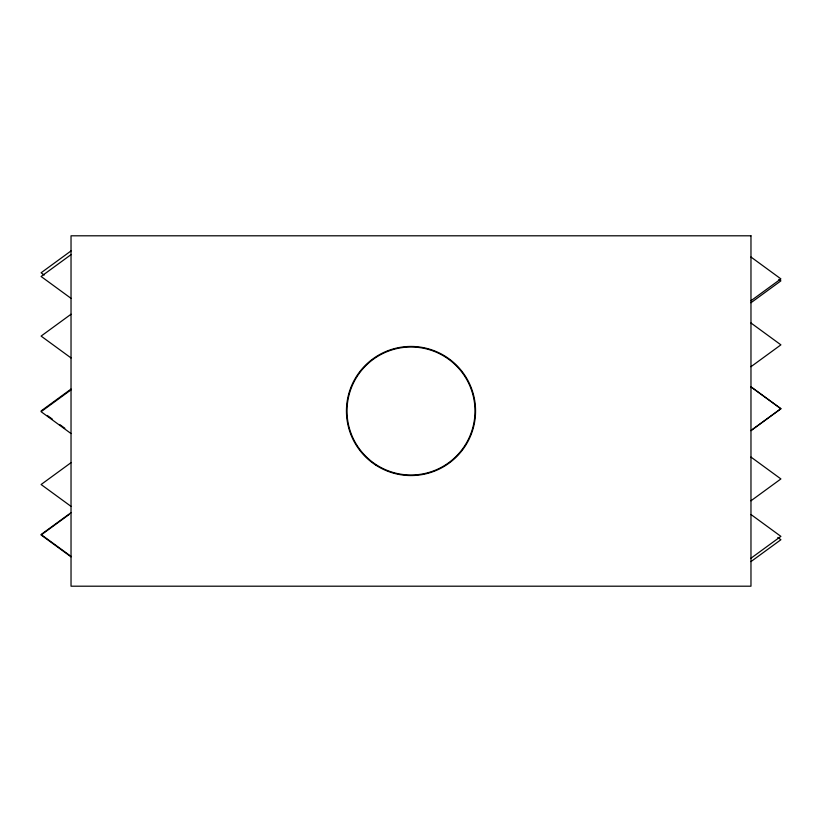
<?xml version="1.0" encoding="UTF-8"?>
<svg xmlns="http://www.w3.org/2000/svg" width="822" height="822" viewBox="0 0 822 822"><rect width="100%" height="100%" fill="white"/><g stroke="black" fill="none" stroke-linecap="round" stroke-linejoin="round"><path stroke-width="1.23" d="M71.031 250.916L41.1 272.781L44.193 275.041M71.031 254.635L41.1 276.49L71.031 298.345M71.031 314.23L41.1 336.095L71.031 357.95M41.1 410.938L71.031 389.083M71.031 389.834L41.1 411.699L71.031 433.554M71.031 462.663L41.1 484.518L71.031 506.373M71.031 512.651L41.1 534.516L71.031 556.371M68.966 514.634L41.1 534.988L71.031 556.843M750.969 300.749L780.9 278.894L750.969 257.029M750.969 302.732L780.9 280.867L778.835 279.367M750.969 366.704L780.9 344.85L750.969 322.995M750.969 430.512L780.9 408.657L750.969 386.802M750.969 430.646L780.9 408.791L750.969 386.926M750.969 500.793L780.9 478.938L750.969 457.073M750.969 558.23L780.9 536.376L750.969 514.51M750.969 561.59L780.9 539.735L777.807 537.475M47.296 415.459L52.454 419.23M59.677 424.512L64.835 428.272M750.969 235.801L71.031 235.801L71.031 586.199L750.969 586.199L750.969 235.801M369.191 459.477A64.013 64.013 0 0 0 473.883 422.97A64.013 64.013 0 0 0 389.926 350.562A64.013 64.013 0 0 0 369.191 459.477M375.572 464.975A64.568 64.568 0 0 0 475.455 414.689A64.568 64.568 0 0 0 381.963 353.337A64.568 64.568 0 0 0 375.572 464.975"/></g></svg>
